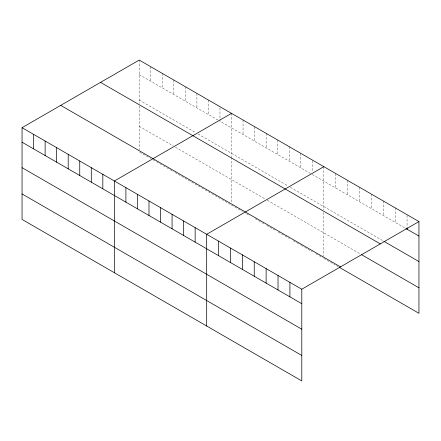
<?xml version="1.0" encoding="UTF-8"?>
<svg xmlns="http://www.w3.org/2000/svg" width="441" height="441" viewBox="0 0 441 441"><rect width="100%" height="100%" fill="white"/><g stroke="black" fill="none" stroke-linecap="round" stroke-linejoin="round"><path stroke-width="0.33" stroke-dasharray="2.21 1.65" d="M139.202 74.557L218.245 120.195M310.563 173.495L219.976 121.198L219.976 119.219M312.294 174.493L405.279 228.179M139.202 100.046L195.743 132.691M198.053 134.025L288.061 185.992M290.371 187.32L383.284 240.962M139.202 126.302L173.241 145.954M175.551 147.288L264.98 198.924M267.29 200.258L360.694 254.181M139.775 152.123L150.739 158.451M153.049 159.785L162.277 165.116M163.435 165.777L173.82 171.775M174.972 172.442L230.941 204.756M231.519 205.087L242.478 211.415M246.519 213.747L249.981 215.748M255.174 218.747L264.407 224.078M266.711 225.406L274.793 230.07M278.254 232.071L289.213 238.399M293.254 240.731L300.756 245.064M301.335 245.394L312.294 251.723M315.756 253.724L322.68 257.72M323.837 258.387L335.132 264.909M336.318 265.592L338.104 266.623M407.06 215.368L407.06 227.231M395.169 207.849L395.169 222.341M383.284 200.98L383.284 215.478M371.394 194.117L371.394 208.615M359.503 187.254L359.503 201.752M347.613 180.391L347.613 194.883M335.722 173.528L335.722 188.02M323.837 166.659L323.837 209.927M323.837 212.551L323.837 256.375M312.294 160.656L312.294 171.858M300.756 153.336L300.756 167.834M289.213 146.671L289.213 161.169M277.676 140.012L277.676 154.51M266.138 133.347L266.138 147.845M254.595 126.688L254.595 141.181M243.057 120.024L243.057 134.522M231.519 113.365L231.519 156.627M231.519 157.283L231.519 203.075M219.976 108.017L219.976 118.563M208.439 100.035L208.439 114.533M196.901 93.376L196.901 107.869M185.358 86.712L185.358 101.21M173.82 80.053L173.82 94.545M162.277 73.388L162.277 87.886M150.739 66.723L150.739 81.221M139.202 60.064L139.202 103.326M139.202 105.956L139.202 149.775"/><path stroke-width="0.66" d="M22.05 127.697L301.798 289.213L301.798 380.936L22.05 219.425L22.05 127.697L139.202 60.064L418.95 221.575L418.95 313.303L339.289 267.312M231.519 113.365L114.368 180.997L114.368 272.725M323.837 166.659L206.686 234.298L206.686 326.02M301.798 289.213L418.95 221.575M405.874 228.521L418.95 236.073M383.874 241.31L418.95 261.557M100.542 82.384L380.291 243.895M361.284 254.523L418.95 287.813M60.709 105.377L340.458 266.893M22.05 142.195L301.798 303.706M22.05 167.679L301.798 329.195M22.05 193.941L301.798 355.452M407.06 227.887L407.06 229.21M289.913 282.345L289.913 296.843M278.023 275.482L278.023 289.98M266.132 268.619L266.132 283.116M254.242 261.756L254.242 276.248M242.352 254.887L242.352 269.385M230.467 248.024L230.467 262.522M218.576 241.161L218.576 255.659M195.148 227.633L195.148 242.131M183.605 220.974L183.605 235.466M172.067 214.309L172.067 228.807M160.524 207.645L160.524 222.143M148.986 200.986L148.986 215.484M137.449 194.321L137.449 208.819M125.906 187.662L125.906 202.154M102.83 174.333L102.83 188.831M91.287 167.674L91.287 182.172M79.749 161.009L79.749 175.507M68.206 154.35L68.206 168.842M56.669 147.685L56.669 162.183M45.131 141.021L45.131 155.519M33.588 134.362L33.588 148.86"/></g></svg>
